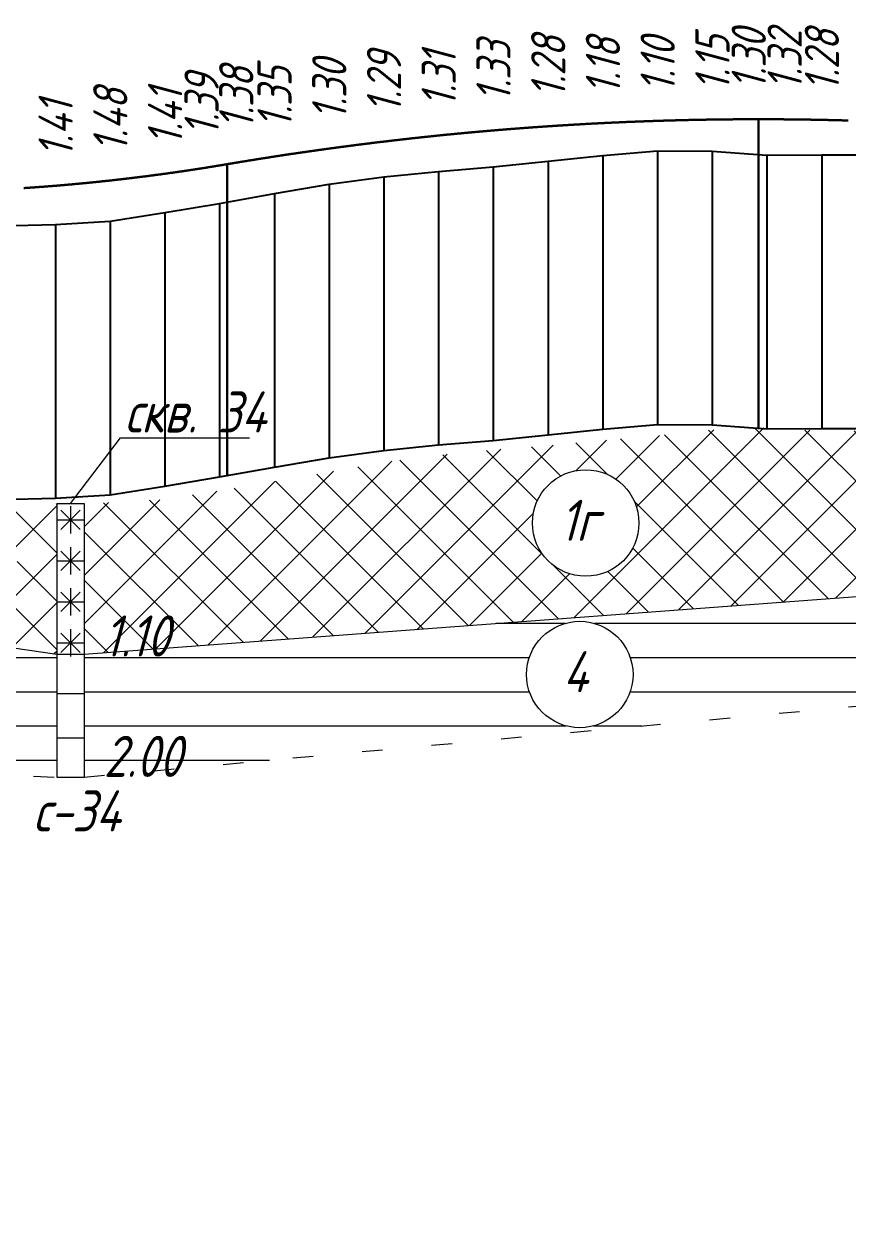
# Model space of a CAD drawing. Extents: x 2172 to 5772, y -842 to -248.
# Drawn here: x 4946.3 to 5006.5, y -465.8 to -377.3 of the extents above; entities that cross this region are included whole.
import ezdxf

# ---------------------------------------------------------------- set-up
doc = ezdxf.new("R2010")
doc.units = 0
doc.header["$MEASUREMENT"] = 0
doc.linetypes.add('CONTI', pattern=[0])
doc.linetypes.add('STROT', pattern=[1.7, 0.5, -1.2])
doc.layers.add('геология', color=7, linetype='CONTINUOUS', lineweight=20)
doc.layers.add('КРАСНЫЙ_ПРОФИЛЬ', color=1, linetype='CONTINUOUS', lineweight=30)
doc.layers.add('РАБОЧИЕ_ОТМЕТКИ', color=1, linetype='CONTINUOUS')
doc.layers.add('ЧЕРНЫЙ_ПРОФИЛЬ', color=7, linetype='CONTINUOUS')
doc.styles.add('ГОСТ', font='gost.TTF', dxfattribs={"oblique": 15, "height": 1})
pattern_1 = [(45, (2171.596, -898.5895), (-1.767767, 1.767767), []), (135, (2171.596, -898.5895), (-1.767767, -1.767767), [])]

msp = doc.modelspace()

# ---------------------------------------------------------------- hatches: boundary and pattern name
at = {"layer": 'геология', "linetype": 'Continuous'}
h = msp.add_hatch(dxfattribs=at)
h.set_pattern_fill('ANSI37', color=1, scale=20, style=0)
h.set_pattern_definition(pattern_1)
h.paths.add_polyline_path([(4745.311, -403.805), (4744.596, -403.59), (4740.596, -403.18), (4736.596, -402.82), (4736.596, -412.39), (4768.481, -409.911), (4768.481, -405.821), (4764.596, -405.55), (4760.596, -405.28), (4756.596, -404.98), (4752.596, -404.58), (4748.596, -404.1), (4745.311, -403.805, -0.377539), (4748.71, -407.664, -1), (4740.929, -407.664, -0.451864)])
h.paths.add_polyline_path([(4820.596, -407.35), (4816.596, -407.09), (4812.596, -406.88), (4808.596, -406.9), (4804.596, -406.77), (4800.596, -406.61), (4796.596, -406.51), (4792.596, -406.63), (4788.596, -406.69), (4784.596, -406.71), (4780.596, -406.47), (4776.596, -406.35), (4772.596, -406.2), (4770.481, -406.004), (4770.481, -409.911), (4792.986, -410.614), (4812.718, -410.53), (4828.991, -410.994), (4828.991, -407.976), (4828.596, -407.97), (4824.596, -407.61)])
h.paths.add_polyline_path([(4866.441, -410.927, -0.152576), (4867.133, -408.713), (4864.596, -408.58), (4860.596, -408.53), (4856.596, -408.61), (4852.596, -408.77), (4848.596, -408.9), (4844.596, -408.86), (4840.596, -408.51), (4836.596, -408.2), (4832.596, -408.04), (4830.991, -408.011), (4830.991, -410.994), (4846.625, -411.641), (4862.381, -412.494), (4867.001, -412.939, -0.136661)])
h.paths.add_polyline_path([(4888.944, -410.005), (4888.596, -409.99), (4884.596, -409.73), (4880.596, -409.45), (4876.596, -409.11), (4873.694, -408.972, -0.13245), (4874.222, -410.927, -0.185885), (4873.217, -413.537), (4887.299, -414.892), (4887.876, -414.892), (4887.876, -414.947), (4888.944, -415.05)])
h.paths.add_polyline_path([(4948.7, -412.357), (4948.596, -412.36), (4944.596, -412.38), (4940.596, -412.29), (4936.596, -412.26), (4932.596, -412.2), (4928.596, -412.07), (4924.596, -411.85), (4920.596, -411.63), (4916.596, -411.43), (4912.596, -411.31), (4908.596, -411.26), (4904.596, -411.21), (4900.596, -410.89), (4896.596, -410.5), (4892.596, -410.17), (4890.944, -410.095), (4890.944, -415.05), (4912.581, -418.243), (4948.7, -423.332)])
h.paths.add_polyline_path([(4945.838, -417.101, -1), (4938.057, -417.101, -1)], flags=16)
h.paths.add_polyline_path([(4939.306, -419.149), (4944.612, -419.149), (4944.612, -414.649), (4939.306, -414.649)], flags=8)
h.paths.add_polyline_path([(4891.62, -415.984), (4900.145, -415.984), (4900.145, -411.481), (4891.62, -411.481)], flags=25)
h = msp.add_hatch(dxfattribs=at)
h.set_pattern_fill('ANSI31', scale=20, angle=135, style=0)
h.set_pattern_definition([(180, (2171.596, -898.5895), (-4e-16, -2.5), [])])
h.paths.add_polyline_path([(5310.157, -452.781), (5290.186, -449.892), (5252.3, -443.943), (5252.3, -458.943), (5310.157, -465.783)])
h.paths.add_polyline_path([(5291.992, -455.936, -1), (5284.211, -455.936, -1)], flags=16)
h.paths.add_polyline_path([(5307.089, -461.92), (5309.089, -461.92), (5309.089, -463.92), (5307.089, -463.92)], flags=16)
h.paths.add_polyline_path([(5250.3, -443.943), (5191.091, -438.057), (5191.091, -448.057), (5250.3, -458.943)])
h.paths.add_polyline_path([(5224.996, -448.182, -1), (5232.777, -448.182, -1)], flags=16)
h.paths.add_polyline_path([(5189.091, -438.057), (5161.951, -432.05, -0.35106), (5164.991, -435.846, -1), (5157.21, -435.846, -0.404383), (5160.969, -431.958), (5160.974, -431.76), (5153.37, -430.057), (5130.303, -423.758), (5130.303, -431.758), (5189.091, -448.057)])
h.paths.add_polyline_path([(5182.283, -440.103, -1), (5174.502, -440.103, -1)], flags=16)
h.paths.add_polyline_path([(5128.303, -423.758), (5070.178, -412.366), (5070.178, -424.366), (5128.303, -431.758)])
h.paths.add_polyline_path([(5116.905, -425.321, -1), (5109.124, -425.321, -1)], flags=16)
h.paths.add_polyline_path([(5068.178, -412.366), (5065.245, -412.633, -0.837484), (5057.617, -413.327), (5034.426, -415.436), (5010.635, -419.009), (5010.635, -427.009), (5068.178, -424.366)])
h.paths.add_polyline_path([(5057.479, -420.301, -1), (5065.259, -420.301, -1)], flags=16)
h.paths.add_polyline_path([(5008.635, -419.009), (4950.7, -423.332), (4950.7, -432.332), (5008.635, -427.009)])
h.paths.add_polyline_path([(4983.026, -424.831, -1), (4990.807, -424.831, -1)], flags=16)
h.paths.add_polyline_path([(4948.7, -423.332), (4945.982, -422.949), (4890.944, -421.05), (4890.944, -430.05), (4948.7, -432.332)])
h.paths.add_polyline_path([(4945.865, -427.518, -1), (4938.084, -427.518, -1)], flags=16)
h.paths.add_polyline_path([(4858.676, -420.391, -0.414214), (4862.567, -416.5), (4862.653, -415.972), (4838.485, -411.304), (4830.991, -410.994), (4830.991, -427.994), (4881.27, -429.778, -0.349911), (4878.245, -425.985, -1), (4886.026, -425.985, -0.369942), (4882.73, -429.83), (4888.944, -430.05), (4888.944, -421.05), (4862.653, -415.972), (4862.567, -416.5, -0.414214), (4866.457, -420.391, -1)])
h.paths.add_polyline_path([(4828.991, -410.994), (4812.718, -410.53), (4792.986, -410.614), (4770.481, -409.911), (4770.481, -425.911), (4828.991, -427.994)])
h.paths.add_polyline_path([(4768.481, -409.911), (4736.596, -412.39), (4736.596, -422.515), (4768.481, -425.911)])
h.paths.add_polyline_path([(4748.756, -417.417, -1), (4740.975, -417.417, -1)], flags=16)
h.paths.add_polyline_path([(5297.795, -464.426), (5307.608, -464.426), (5307.608, -459.92), (5297.795, -459.92)], flags=25)
h.paths.add_polyline_path([(5286.115, -457.985), (5290.351, -457.985), (5290.351, -453.482), (5286.115, -453.482)], flags=8)
h.paths.add_polyline_path([(5252.976, -446.173), (5261.501, -446.173), (5261.501, -441.67), (5252.976, -441.67)], flags=9)
h.paths.add_polyline_path([(5252.976, -459.677), (5261.716, -459.677), (5261.716, -455.17), (5252.976, -455.17)], flags=25)
h.paths.add_polyline_path([(5226.901, -450.231), (5231.136, -450.231), (5231.136, -445.728), (5226.901, -445.728)], flags=8)
h.paths.add_polyline_path([(5191.766, -448.79), (5200.506, -448.79), (5200.506, -444.284), (5191.766, -444.284)], flags=25)
h.paths.add_polyline_path([(5176.407, -442.152), (5180.642, -442.152), (5180.642, -437.649), (5176.407, -437.649)], flags=8)
h.paths.add_polyline_path([(5130.979, -432.492), (5139.719, -432.492), (5139.719, -427.985), (5130.979, -427.985)], flags=24)
h.paths.add_polyline_path([(5125.827, -436.478), (5135.209, -436.478), (5135.209, -431.975), (5125.827, -431.975)], flags=9)
h.paths.add_polyline_path([(5111.029, -427.37), (5115.264, -427.37), (5115.264, -422.867), (5111.029, -422.867)], flags=8)
h.paths.add_polyline_path([(5070.854, -414.137), (5079.592, -414.137), (5079.592, -409.634), (5070.854, -409.634)], flags=9)
h.paths.add_polyline_path([(5070.853, -425.1), (5079.593, -425.1), (5079.593, -420.593), (5070.853, -420.593)], flags=25)
h.paths.add_polyline_path([(5059.383, -422.35), (5063.619, -422.35), (5063.619, -417.847), (5059.383, -417.847)], flags=8)
h.paths.add_polyline_path([(5011.311, -427.743), (5020.051, -427.743), (5020.051, -423.236), (5011.311, -423.236)], flags=9)
h.paths.add_polyline_path([(5011.311, -419.704), (5019.408, -419.704), (5019.408, -415.198), (5011.311, -415.198)], flags=24)
h.paths.add_polyline_path([(4984.931, -426.88), (4989.166, -426.88), (4989.166, -422.377), (4984.931, -422.377)], flags=8)
h.paths.add_polyline_path([(4951.375, -433.065), (4960.116, -433.065), (4960.116, -428.559), (4951.375, -428.559)], flags=9)
h.paths.add_polyline_path([(4951.376, -424.263), (4958.828, -424.263), (4958.828, -419.76), (4951.376, -419.76)], flags=24)
h.paths.add_polyline_path([(4939.988, -429.567), (4944.224, -429.567), (4944.224, -425.063), (4939.988, -425.063)], flags=8)
h.paths.add_polyline_path([(4891.62, -430.784), (4900.36, -430.784), (4900.36, -426.277), (4891.62, -426.277)], flags=25)
h.paths.add_polyline_path([(4831.666, -428.727), (4840.407, -428.727), (4840.407, -424.221), (4831.666, -424.221)], flags=25)
h.paths.add_polyline_path([(4771.157, -410.825), (4779.895, -410.825), (4779.895, -406.322), (4771.157, -406.322)], flags=9)
h.paths.add_polyline_path([(4771.156, -426.645), (4779.896, -426.645), (4779.896, -422.138), (4771.156, -422.138)], flags=25)
h.paths.add_polyline_path([(4742.88, -419.466), (4747.116, -419.466), (4747.116, -414.963), (4742.88, -414.963)], flags=8)
h = msp.add_hatch(dxfattribs=at)
h.set_pattern_fill('ANSI37', color=1, scale=20, style=0)
h.set_pattern_definition(pattern_1)
h.paths.add_polyline_path([(5008.635, -407.019), (5004.596, -407.03), (5000.596, -406.8), (4996.596, -406.94), (4992.596, -407.37), (4988.596, -407.73), (4984.596, -408.09), (4980.596, -408.4), (4976.596, -408.8), (4972.596, -409.32), (4968.596, -410.02), (4964.596, -410.72), (4960.596, -411.39), (4956.596, -412.03), (4952.596, -412.26), (4950.7, -412.307), (4950.7, -423.332), (5008.635, -419.009)])
h.paths.add_polyline_path([(4983.46, -413.759, -1), (4991.241, -413.759, -1)], flags=16)
h.paths.add_polyline_path([(4984.709, -415.808), (4990.015, -415.808), (4990.015, -411.308), (4984.709, -411.308)], flags=8)
h.paths.add_polyline_path([(4951.376, -424.263), (4958.828, -424.263), (4958.828, -419.76), (4951.376, -419.76)], flags=9)
h = msp.add_hatch(dxfattribs=at)
h.set_pattern_fill('ANSI31', scale=20, style=0)
h.set_pattern_definition([(45, (2171.596, -898.5895), (-1.767767, 1.767767), [])])
h.paths.add_polyline_path([(4867.001, -412.939), (4862.381, -412.494), (4846.625, -411.641), (4838.485, -411.304), (4888.944, -421.05), (4888.944, -415.05), (4887.876, -414.947), (4887.876, -416.892), (4885.876, -416.892), (4885.876, -414.892), (4887.299, -414.892), (4873.217, -413.537, -0.502683)])
h.paths.add_polyline_path([(4912.581, -418.243), (4890.944, -415.05), (4890.944, -421.05), (4945.982, -422.949)])
h.paths.add_polyline_path([(5057.479, -412.3, -0.021146), (5057.492, -411.971), (5034.426, -415.436), (5057.617, -413.327, -0.066881)])
h.paths.add_polyline_path([(5068.178, -410.366), (5064.978, -410.847, -0.09598), (5065.259, -412.3, -0.021437), (5065.245, -412.633), (5068.178, -412.366)])
h.paths.add_polyline_path([(5113.36, -412.606), (5103.262, -411.147), (5100.307, -410.97, -0.23578), (5096.838, -410.763), (5084.647, -410.034), (5070.178, -410.366), (5070.178, -412.366), (5128.303, -423.758), (5128.303, -414.758), (5113.36, -412.606, -0.372857), (5116.695, -416.457, -1), (5108.914, -416.457, -0.456816)])
h.paths.add_polyline_path([(5125.235, -416.6), (5127.235, -416.6), (5127.235, -418.6), (5125.235, -418.6)], flags=16)
h.paths.add_polyline_path([(5189.091, -430.057), (5161.08, -426.971), (5160.974, -431.76), (5189.091, -438.057)])
h.paths.add_polyline_path([(5186.022, -432.899), (5188.022, -432.899), (5188.022, -434.899), (5186.022, -434.899)], flags=16)
h.paths.add_polyline_path([(5155.472, -426.353), (5130.303, -414.758), (5130.303, -423.758), (5153.37, -430.057), (5160.974, -431.76), (5161.08, -426.971)])
h.paths.add_polyline_path([(5216.701, -436.875), (5191.091, -430.057), (5191.091, -438.057), (5250.3, -443.943), (5250.3, -441.943)])
h.paths.add_polyline_path([(5276.572, -445.311), (5266.285, -443.519), (5252.3, -441.943), (5252.3, -443.943), (5290.186, -449.892)])
h.paths.add_polyline_path([(5176.729, -435.405), (5185.682, -435.405), (5185.682, -430.901), (5176.729, -430.901)], flags=25)
h.paths.add_polyline_path([(5130.979, -424.598), (5139.076, -424.598), (5139.076, -420.091), (5130.979, -420.091)], flags=25)
h.paths.add_polyline_path([(5191.766, -438.814), (5199.863, -438.814), (5199.863, -434.308), (5191.766, -434.308)], flags=25)
h.paths.add_polyline_path([(5252.976, -446.173), (5261.501, -446.173), (5261.501, -441.67), (5252.976, -441.67)], flags=9)
h = msp.add_hatch(dxfattribs=at)
h.set_pattern_fill('ANSI31', scale=26, angle=135, style=0)
h.set_pattern_definition([(180, (6393.0406, -2876.72), (-7e-16, -3.25), [])])
h.paths.add_polyline_path([(4950.7, -423.332), (4948.7, -423.332), (4948.7, -432.332), (4950.7, -432.332)])

# ---------------------------------------------------------------- linework, layer by layer
at = {"layer": 'геология', "color": 7, "linetype": 'Continuous'}
for p, q in [((4949.7, -412.332), (4953.346, -407.531)), ((4953.346, -407.531), (4962.79, -407.531)), ((4948.7, -412.332), (4950.7, -412.332)), ((4912.581, -418.243), (4948.7, -423.332)), ((4950.7, -423.332), (5008.635, -419.009)), ((4948.7, -423.332), (4950.7, -423.332)), ((4948.7, -423.332), (4950.7, -423.332)), ((4948.7, -432.332), (4950.7, -432.332)), ((4948.7, -432.332), (4950.7, -432.332)), ((4948.7, -432.332), (4950.7, -432.332))]:
    msp.add_line(p, q, dxfattribs=at)
at = {"layer": 'геология', "color": 7, "linetype": 'Continuous', "ltscale": 5}
for p, q in [((4948.7, -412.332), (4948.7, -432.332)), ((4950.7, -412.332), (4950.7, -432.332))]:
    msp.add_line(p, q, dxfattribs=at)
at = {"layer": 'геология', "color": 1, "linetype": 'Continuous'}
for p, q in [((4948.995, -414.222), (4950.409, -412.808)), ((4950.409, -414.222), (4948.995, -412.808)), ((4949.702, -412.515), (4949.702, -414.515)), ((4948.702, -413.515), (4950.702, -413.515)), ((4948.995, -417.222), (4950.409, -415.808)), ((4950.409, -417.222), (4948.995, -415.808)), ((4949.702, -415.515), (4949.702, -417.515)), ((4948.702, -416.515), (4950.702, -416.515)), ((4949.702, -418.515), (4949.702, -420.515)), ((4948.995, -420.222), (4950.409, -418.808)), ((4950.409, -420.222), (4948.995, -418.808)), ((4948.702, -419.515), (4950.702, -419.515)), ((4948.995, -423.222), (4950.409, -421.808)), ((4950.409, -423.222), (4948.995, -421.808)), ((4949.702, -421.515), (4949.702, -423.515)), ((4948.702, -422.515), (4950.702, -422.515))]:
    msp.add_line(p, q, dxfattribs=at)
at = {"layer": 'геология', "color": 7, "linetype": 'STROT', "ltscale": 3}
for p, q in [((4950.7, -432.332), (5008.635, -427.009)), ((4890.944, -430.05), (4948.7, -432.332))]:
    msp.add_line(p, q, dxfattribs=at)
at = {"layer": 'геология', "color": 7, "linetype": 'Continuous'}
for centre in [(4987.35, -413.759), (4986.917, -424.831)]:
    msp.add_circle(centre, 3.89, dxfattribs=at)
at = {"layer": 'КРАСНЫЙ_ПРОФИЛЬ'}
for p, q in [((4999.982, -384.244), (4999.982, -406.835)), ((4961.151, -387.529), (4961.151, -410.295))]:
    msp.add_line(p, q, dxfattribs=at)
for points in [[(4961.151, -387.529), (4961.191, -387.523), (4961.231, -387.516), (4961.271, -387.509), (4961.311, -387.502), (4961.351, -387.496), (4961.391, -387.489), (4961.431, -387.482), (4961.471, -387.475), (4961.511, -387.469), (4961.551, -387.462), (4961.591, -387.455), (4961.631, -387.449), (4961.671, -387.442), (4961.711, -387.435), (4961.751, -387.429), (4961.791, -387.422), (4961.831, -387.415), (4961.871, -387.409), (4961.911, -387.402), (4961.951, -387.395), (4961.991, -387.389), (4962.031, -387.382), (4962.071, -387.376), (4962.111, -387.369), (4962.151, -387.362), (4962.191, -387.356), (4962.231, -387.349), (4962.271, -387.343), (4962.311, -387.336), (4962.351, -387.33), (4962.391, -387.323), (4962.431, -387.316), (4962.471, -387.31), (4962.511, -387.303), (4962.551, -387.297), (4962.591, -387.29), (4962.63, -387.284), (4962.67, -387.277), (4962.71, -387.271), (4962.75, -387.264), (4962.79, -387.258), (4962.83, -387.251), (4962.87, -387.245), (4962.91, -387.238), (4962.95, -387.232), (4962.99, -387.225), (4963.03, -387.219), (4963.07, -387.213), (4963.11, -387.206), (4963.15, -387.2), (4963.19, -387.193), (4963.23, -387.187), (4963.27, -387.181), (4963.31, -387.174), (4963.35, -387.168), (4963.39, -387.161), (4963.43, -387.155), (4963.47, -387.149), (4963.51, -387.142), (4963.55, -387.136), (4963.59, -387.13), (4963.63, -387.123), (4963.67, -387.117), (4963.71, -387.111), (4963.75, -387.104), (4963.79, -387.098), (4963.83, -387.092), (4963.87, -387.085), (4963.91, -387.079), (4963.95, -387.073), (4963.99, -387.067), (4964.03, -387.06), (4964.07, -387.054), (4964.11, -387.048), (4964.15, -387.041), (4964.19, -387.035), (4964.23, -387.029), (4964.27, -387.023), (4964.31, -387.017), (4964.35, -387.01), (4964.39, -387.004), (4964.43, -386.998), (4964.47, -386.992), (4964.51, -386.986), (4964.55, -386.979), (4964.59, -386.973), (4964.596, -386.972), (4964.63, -386.967), (4964.67, -386.961), (4964.71, -386.955), (4964.75, -386.949), (4964.79, -386.942), (4964.83, -386.936), (4964.87, -386.93), (4964.91, -386.924), (4964.95, -386.918), (4964.99, -386.912), (4965.03, -386.906), (4965.07, -386.9), (4965.11, -386.894), (4965.149, -386.888), (4965.189, -386.882), (4965.229, -386.875), (4965.269, -386.869), (4965.309, -386.863), (4965.349, -386.857), (4965.389, -386.851), (4965.429, -386.845), (4965.469, -386.839), (4965.509, -386.833), (4965.549, -386.827), (4965.589, -386.821), (4965.629, -386.815), (4965.669, -386.809), (4965.709, -386.803), (4965.749, -386.797), (4965.789, -386.791), (4965.829, -386.785), (4965.869, -386.779), (4965.909, -386.774), (4965.949, -386.768), (4965.989, -386.762), (4966.029, -386.756), (4966.069, -386.75), (4966.109, -386.744), (4966.149, -386.738), (4966.189, -386.732), (4966.229, -386.726), (4966.269, -386.72), (4966.309, -386.714), (4966.349, -386.709), (4966.389, -386.703), (4966.429, -386.697), (4966.469, -386.691), (4966.509, -386.685), (4966.549, -386.679), (4966.589, -386.674), (4966.629, -386.668), (4966.669, -386.662), (4966.709, -386.656), (4966.749, -386.65), (4966.789, -386.645), (4966.829, -386.639), (4966.869, -386.633), (4966.909, -386.627), (4966.949, -386.622), (4966.989, -386.616), (4967.029, -386.61), (4967.069, -386.604), (4967.109, -386.599), (4967.149, -386.593), (4967.189, -386.587), (4967.229, -386.581), (4967.269, -386.576), (4967.309, -386.57), (4967.349, -386.564), (4967.389, -386.559), (4967.429, -386.553), (4967.469, -386.547), (4967.509, -386.542), (4967.549, -386.536), (4967.589, -386.53), (4967.629, -386.525), (4967.668, -386.519), (4967.708, -386.513), (4967.748, -386.508), (4967.788, -386.502), (4967.828, -386.497), (4967.868, -386.491), (4967.908, -386.485), (4967.948, -386.48), (4967.988, -386.474), (4968.028, -386.469), (4968.068, -386.463), (4968.108, -386.458), (4968.148, -386.452), (4968.188, -386.446), (4968.228, -386.441), (4968.268, -386.435), (4968.308, -386.43), (4968.348, -386.424), (4968.388, -386.419), (4968.428, -386.413), (4968.468, -386.408), (4968.508, -386.402), (4968.548, -386.397), (4968.588, -386.391), (4968.596, -386.39), (4968.628, -386.386), (4968.668, -386.38), (4968.708, -386.375), (4968.748, -386.37), (4968.788, -386.364), (4968.828, -386.359), (4968.868, -386.353), (4968.908, -386.348), (4968.948, -386.342), (4968.988, -386.337), (4969.028, -386.332), (4969.068, -386.326), (4969.108, -386.321), (4969.148, -386.315), (4969.188, -386.31), (4969.228, -386.305), (4969.268, -386.299), (4969.308, -386.294), (4969.348, -386.289), (4969.388, -386.283), (4969.428, -386.278), (4969.468, -386.273), (4969.508, -386.267), (4969.548, -386.262), (4969.588, -386.257), (4969.628, -386.251), (4969.668, -386.246), (4969.708, -386.241), (4969.748, -386.236), (4969.788, -386.23), (4969.828, -386.225), (4969.868, -386.22), (4969.908, -386.215), (4969.948, -386.209), (4969.988, -386.204), (4970.028, -386.199), (4970.068, -386.194), (4970.108, -386.189), (4970.148, -386.183), (4970.187, -386.178), (4970.227, -386.173), (4970.267, -386.168), (4970.307, -386.163), (4970.347, -386.157), (4970.387, -386.152), (4970.427, -386.147), (4970.467, -386.142), (4970.507, -386.137), (4970.547, -386.132), (4970.587, -386.127), (4970.627, -386.121), (4970.667, -386.116), (4970.707, -386.111), (4970.747, -386.106), (4970.787, -386.101), (4970.827, -386.096), (4970.867, -386.091), (4970.907, -386.086), (4970.947, -386.081), (4970.987, -386.076), (4971.027, -386.071), (4971.067, -386.066), (4971.107, -386.061), (4971.147, -386.056), (4971.187, -386.051), (4971.227, -386.045), (4971.267, -386.04), (4971.307, -386.035), (4971.347, -386.03), (4971.387, -386.026), (4971.427, -386.021), (4971.467, -386.016), (4971.507, -386.011), (4971.547, -386.006), (4971.587, -386.001), (4971.627, -385.996), (4971.667, -385.991), (4971.707, -385.986), (4971.747, -385.981), (4971.787, -385.976), (4971.827, -385.971), (4971.867, -385.966), (4971.907, -385.961), (4971.947, -385.956), (4971.987, -385.952), (4972.027, -385.947), (4972.067, -385.942), (4972.107, -385.937), (4972.147, -385.932), (4972.187, -385.927), (4972.227, -385.922), (4972.267, -385.918), (4972.307, -385.913), (4972.347, -385.908), (4972.387, -385.903), (4972.427, -385.898), (4972.467, -385.894), (4972.507, -385.889), (4972.547, -385.884), (4972.587, -385.879), (4972.596, -385.878), (4972.627, -385.874), (4972.667, -385.87), (4972.706, -385.865), (4972.746, -385.86), (4972.786, -385.855), (4972.826, -385.851), (4972.866, -385.846), (4972.906, -385.841), (4972.946, -385.836), (4972.986, -385.832), (4973.026, -385.827), (4973.066, -385.822), (4973.106, -385.818), (4973.146, -385.813), (4973.186, -385.808), (4973.226, -385.804), (4973.266, -385.799), (4973.306, -385.794), (4973.346, -385.79), (4973.386, -385.785), (4973.426, -385.78), (4973.466, -385.776), (4973.506, -385.771), (4973.546, -385.767), (4973.586, -385.762), (4973.626, -385.757), (4973.666, -385.753), (4973.706, -385.748), (4973.746, -385.744), (4973.786, -385.739), (4973.826, -385.735), (4973.866, -385.73), (4973.906, -385.725), (4973.946, -385.721), (4973.986, -385.716), (4974.026, -385.712), (4974.066, -385.707), (4974.106, -385.703), (4974.146, -385.698), (4974.186, -385.694), (4974.226, -385.689), (4974.266, -385.685), (4974.306, -385.68), (4974.346, -385.676), (4974.386, -385.671), (4974.426, -385.667), (4974.466, -385.663), (4974.506, -385.658), (4974.546, -385.654), (4974.586, -385.649), (4974.626, -385.645), (4974.666, -385.64), (4974.706, -385.636), (4974.746, -385.632), (4974.786, -385.627), (4974.826, -385.623), (4974.866, -385.618), (4974.906, -385.614), (4974.946, -385.61), (4974.986, -385.605), (4975.026, -385.601), (4975.066, -385.597), (4975.106, -385.592), (4975.146, -385.588), (4975.186, -385.584), (4975.225, -385.579), (4975.265, -385.575), (4975.305, -385.571), (4975.345, -385.566), (4975.385, -385.562), (4975.425, -385.558), (4975.465, -385.554), (4975.505, -385.549), (4975.545, -385.545), (4975.585, -385.541), (4975.625, -385.536), (4975.665, -385.532), (4975.705, -385.528), (4975.745, -385.524), (4975.785, -385.52), (4975.825, -385.515), (4975.865, -385.511), (4975.905, -385.507), (4975.945, -385.503), (4975.985, -385.499), (4976.025, -385.494), (4976.065, -385.49), (4976.105, -385.486), (4976.145, -385.482), (4976.185, -385.478), (4976.225, -385.474), (4976.265, -385.469), (4976.305, -385.465), (4976.345, -385.461), (4976.385, -385.457), (4976.425, -385.453), (4976.465, -385.449), (4976.505, -385.445), (4976.545, -385.441), (4976.585, -385.437), (4976.596, -385.436), (4976.625, -385.433), (4976.665, -385.429), (4976.705, -385.424), (4976.745, -385.42), (4976.785, -385.416), (4976.825, -385.412), (4976.865, -385.408), (4976.905, -385.404), (4976.945, -385.4), (4976.985, -385.396), (4977.025, -385.392), (4977.065, -385.388), (4977.105, -385.384), (4977.145, -385.38), (4977.185, -385.376), (4977.225, -385.372), (4977.265, -385.368), (4977.305, -385.364), (4977.345, -385.36), (4977.385, -385.357), (4977.425, -385.353), (4977.465, -385.349), (4977.505, -385.345), (4977.545, -385.341), (4977.585, -385.337), (4977.625, -385.333), (4977.665, -385.329), (4977.705, -385.325), (4977.744, -385.321), (4977.784, -385.317), (4977.824, -385.314), (4977.864, -385.31), (4977.904, -385.306), (4977.944, -385.302), (4977.984, -385.298), (4978.024, -385.294), (4978.064, -385.291), (4978.104, -385.287), (4978.144, -385.283), (4978.184, -385.279), (4978.224, -385.275), (4978.264, -385.272), (4978.304, -385.268), (4978.344, -385.264), (4978.384, -385.26), (4978.424, -385.256), (4978.464, -385.253), (4978.504, -385.249), (4978.544, -385.245), (4978.584, -385.242), (4978.624, -385.238), (4978.664, -385.234), (4978.704, -385.23), (4978.744, -385.227), (4978.784, -385.223), (4978.824, -385.219), (4978.864, -385.216), (4978.904, -385.212), (4978.944, -385.208), (4978.984, -385.205), (4979.024, -385.201), (4979.064, -385.197), (4979.104, -385.194), (4979.144, -385.19), (4979.184, -385.186), (4979.224, -385.183), (4979.264, -385.179), (4979.304, -385.176), (4979.344, -385.172), (4979.384, -385.168), (4979.424, -385.165), (4979.464, -385.161), (4979.504, -385.158), (4979.544, -385.154), (4979.584, -385.15), (4979.624, -385.147), (4979.664, -385.143), (4979.704, -385.14), (4979.744, -385.136), (4979.784, -385.133), (4979.824, -385.129), (4979.864, -385.126), (4979.904, -385.122), (4979.944, -385.119), (4979.984, -385.115), (4980.024, -385.112), (4980.064, -385.108), (4980.104, -385.105), (4980.144, -385.101), (4980.184, -385.098), (4980.224, -385.094), (4980.263, -385.091), (4980.303, -385.088), (4980.343, -385.084), (4980.383, -385.081), (4980.423, -385.077), (4980.463, -385.074), (4980.503, -385.071), (4980.543, -385.067), (4980.583, -385.064), (4980.596, -385.063), (4980.623, -385.06), (4980.663, -385.057), (4980.703, -385.054), (4980.743, -385.05), (4980.783, -385.047), (4980.823, -385.044), (4980.863, -385.04), (4980.903, -385.037), (4980.943, -385.034), (4980.983, -385.03), (4981.023, -385.027), (4981.063, -385.024), (4981.103, -385.02), (4981.143, -385.017), (4981.183, -385.014), (4981.223, -385.011), (4981.263, -385.007), (4981.303, -385.004), (4981.343, -385.001), (4981.383, -384.998), (4981.423, -384.994), (4981.463, -384.991), (4981.503, -384.988), (4981.543, -384.985), (4981.583, -384.981), (4981.623, -384.978), (4981.663, -384.975), (4981.703, -384.972), (4981.743, -384.969), (4981.783, -384.966), (4981.823, -384.962), (4981.863, -384.959), (4981.903, -384.956), (4981.943, -384.953), (4981.983, -384.95), (4982.023, -384.947), (4982.063, -384.943), (4982.103, -384.94), (4982.143, -384.937), (4982.183, -384.934), (4982.223, -384.931), (4982.263, -384.928), (4982.303, -384.925), (4982.343, -384.922), (4982.383, -384.919), (4982.423, -384.916), (4982.463, -384.913), (4982.503, -384.91), (4982.543, -384.907), (4982.583, -384.903), (4982.623, -384.9), (4982.663, -384.897), (4982.703, -384.894), (4982.743, -384.891), (4982.782, -384.888), (4982.822, -384.885), (4982.862, -384.882), (4982.902, -384.879), (4982.942, -384.876), (4982.982, -384.874), (4983.022, -384.871), (4983.062, -384.868), (4983.102, -384.865), (4983.142, -384.862), (4983.182, -384.859), (4983.222, -384.856), (4983.262, -384.853), (4983.302, -384.85), (4983.342, -384.847), (4983.382, -384.844), (4983.422, -384.841), (4983.462, -384.838), (4983.502, -384.836), (4983.542, -384.833), (4983.582, -384.83), (4983.622, -384.827), (4983.662, -384.824), (4983.702, -384.821), (4983.742, -384.819), (4983.782, -384.816), (4983.822, -384.813), (4983.862, -384.81), (4983.902, -384.807), (4983.942, -384.804), (4983.982, -384.802), (4984.022, -384.799), (4984.062, -384.796), (4984.102, -384.793), (4984.142, -384.791), (4984.182, -384.788), (4984.222, -384.785), (4984.262, -384.782), (4984.302, -384.78), (4984.342, -384.777), (4984.382, -384.774), (4984.422, -384.771), (4984.462, -384.769), (4984.502, -384.766), (4984.542, -384.763), (4984.582, -384.761), (4984.596, -384.76), (4984.622, -384.758), (4984.662, -384.755), (4984.702, -384.753), (4984.742, -384.75), (4984.782, -384.747), (4984.822, -384.745), (4984.862, -384.742), (4984.902, -384.739), (4984.942, -384.737), (4984.982, -384.734), (4985.022, -384.732), (4985.062, -384.729), (4985.102, -384.726), (4985.142, -384.724), (4985.182, -384.721), (4985.222, -384.719), (4985.262, -384.716), (4985.301, -384.713), (4985.341, -384.711), (4985.381, -384.708), (4985.421, -384.706), (4985.461, -384.703), (4985.501, -384.701), (4985.541, -384.698), (4985.581, -384.696), (4985.621, -384.693), (4985.661, -384.691), (4985.701, -384.688), (4985.741, -384.686), (4985.781, -384.683), (4985.821, -384.681), (4985.861, -384.678), (4985.901, -384.676), (4985.941, -384.673), (4985.981, -384.671), (4986.021, -384.669), (4986.061, -384.666), (4986.101, -384.664), (4986.141, -384.661), (4986.181, -384.659), (4986.221, -384.656), (4986.261, -384.654), (4986.301, -384.652), (4986.341, -384.649), (4986.381, -384.647), (4986.421, -384.645), (4986.461, -384.642), (4986.501, -384.64), (4986.541, -384.637), (4986.581, -384.635), (4986.621, -384.633), (4986.661, -384.63), (4986.701, -384.628), (4986.741, -384.626), (4986.781, -384.624), (4986.821, -384.621), (4986.861, -384.619), (4986.901, -384.617), (4986.941, -384.614), (4986.981, -384.612), (4987.021, -384.61), (4987.061, -384.608), (4987.101, -384.605), (4987.141, -384.603), (4987.181, -384.601), (4987.221, -384.599), (4987.261, -384.596), (4987.301, -384.594), (4987.341, -384.592), (4987.381, -384.59), (4987.421, -384.588), (4987.461, -384.585), (4987.501, -384.583), (4987.541, -384.581), (4987.581, -384.579), (4987.621, -384.577), (4987.661, -384.575), (4987.701, -384.573), (4987.741, -384.57), (4987.781, -384.568), (4987.82, -384.566), (4987.86, -384.564), (4987.9, -384.562), (4987.94, -384.56), (4987.98, -384.558), (4988.02, -384.556), (4988.06, -384.554), (4988.1, -384.551), (4988.14, -384.549), (4988.18, -384.547), (4988.22, -384.545), (4988.26, -384.543), (4988.3, -384.541), (4988.34, -384.539), (4988.38, -384.537), (4988.42, -384.535), (4988.46, -384.533), (4988.5, -384.531), (4988.54, -384.529), (4988.58, -384.527), (4988.596, -384.526), (4988.62, -384.525), (4988.66, -384.523), (4988.7, -384.521), (4988.74, -384.519), (4988.78, -384.517), (4988.82, -384.515), (4988.86, -384.513), (4988.9, -384.511), (4988.94, -384.51), (4988.98, -384.508), (4989.02, -384.506), (4989.06, -384.504), (4989.1, -384.502), (4989.14, -384.5), (4989.18, -384.498), (4989.22, -384.496), (4989.26, -384.494), (4989.3, -384.492), (4989.34, -384.491), (4989.38, -384.489), (4989.42, -384.487), (4989.46, -384.485), (4989.5, -384.483), (4989.54, -384.481), (4989.58, -384.48), (4989.62, -384.478), (4989.66, -384.476), (4989.7, -384.474), (4989.74, -384.472), (4989.78, -384.471), (4989.82, -384.469), (4989.86, -384.467), (4989.9, -384.465), (4989.94, -384.464), (4989.98, -384.462), (4990.02, -384.46), (4990.06, -384.458), (4990.1, -384.457), (4990.14, -384.455), (4990.18, -384.453), (4990.22, -384.452), (4990.26, -384.45), (4990.3, -384.448), (4990.339, -384.446), (4990.379, -384.445), (4990.419, -384.443), (4990.459, -384.441), (4990.499, -384.44), (4990.539, -384.438), (4990.579, -384.436), (4990.619, -384.435), (4990.659, -384.433), (4990.699, -384.432), (4990.739, -384.43), (4990.779, -384.428), (4990.819, -384.427), (4990.859, -384.425), (4990.899, -384.424), (4990.939, -384.422), (4990.979, -384.42), (4991.019, -384.419), (4991.059, -384.417), (4991.099, -384.416), (4991.139, -384.414), (4991.179, -384.413), (4991.219, -384.411), (4991.259, -384.41), (4991.299, -384.408), (4991.339, -384.407), (4991.379, -384.405), (4991.419, -384.404), (4991.459, -384.402), (4991.499, -384.401), (4991.539, -384.399), (4991.579, -384.398), (4991.619, -384.396), (4991.659, -384.395), (4991.699, -384.393), (4991.739, -384.392), (4991.779, -384.39), (4991.819, -384.389), (4991.859, -384.388), (4991.899, -384.386), (4991.939, -384.385), (4991.979, -384.383), (4992.019, -384.382), (4992.059, -384.381), (4992.099, -384.379), (4992.139, -384.378), (4992.179, -384.377), (4992.219, -384.375), (4992.259, -384.374), (4992.299, -384.372), (4992.339, -384.371), (4992.379, -384.37), (4992.419, -384.368), (4992.459, -384.367), (4992.499, -384.366), (4992.539, -384.365), (4992.579, -384.363), (4992.596, -384.363), (4992.619, -384.362), (4992.659, -384.361), (4992.699, -384.359), (4992.739, -384.358), (4992.779, -384.357), (4992.819, -384.356), (4992.858, -384.354), (4992.898, -384.353), (4992.938, -384.352), (4992.978, -384.351), (4993.018, -384.35), (4993.058, -384.348), (4993.098, -384.347), (4993.138, -384.346), (4993.178, -384.345), (4993.218, -384.344), (4993.258, -384.342), (4993.298, -384.341), (4993.338, -384.34), (4993.378, -384.339), (4993.418, -384.338), (4993.458, -384.337), (4993.498, -384.335), (4993.538, -384.334), (4993.578, -384.333), (4993.618, -384.332), (4993.658, -384.331), (4993.698, -384.33), (4993.738, -384.329), (4993.778, -384.328), (4993.818, -384.327), (4993.858, -384.326), (4993.898, -384.325), (4993.938, -384.323), (4993.978, -384.322), (4994.018, -384.321), (4994.058, -384.32), (4994.098, -384.319), (4994.138, -384.318), (4994.178, -384.317), (4994.218, -384.316), (4994.258, -384.315), (4994.298, -384.314), (4994.338, -384.313), (4994.378, -384.312), (4994.418, -384.311), (4994.458, -384.31), (4994.498, -384.309), (4994.538, -384.308), (4994.578, -384.307), (4994.618, -384.307), (4994.658, -384.306), (4994.698, -384.305), (4994.738, -384.304), (4994.778, -384.303), (4994.818, -384.302), (4994.858, -384.301), (4994.898, -384.3), (4994.938, -384.299), (4994.978, -384.298), (4995.018, -384.298), (4995.058, -384.297), (4995.098, -384.296), (4995.138, -384.295), (4995.178, -384.294), (4995.218, -384.293), (4995.258, -384.292), (4995.298, -384.292), (4995.338, -384.291), (4995.377, -384.29), (4995.417, -384.289), (4995.457, -384.288), (4995.497, -384.288), (4995.537, -384.287), (4995.577, -384.286), (4995.617, -384.285), (4995.657, -384.285), (4995.697, -384.284), (4995.737, -384.283), (4995.777, -384.282), (4995.817, -384.282), (4995.857, -384.281), (4995.897, -384.28), (4995.937, -384.279), (4995.977, -384.279), (4996.017, -384.278), (4996.057, -384.277), (4996.097, -384.277), (4996.137, -384.276), (4996.177, -384.275), (4996.217, -384.275), (4996.257, -384.274), (4996.297, -384.273), (4996.337, -384.273), (4996.377, -384.272), (4996.417, -384.272), (4996.457, -384.271), (4996.497, -384.27), (4996.537, -384.27), (4996.577, -384.269), (4996.596, -384.269), (4996.617, -384.269), (4996.657, -384.268), (4996.697, -384.267), (4996.737, -384.267), (4996.777, -384.266), (4996.817, -384.266), (4996.857, -384.265), (4996.897, -384.265), (4996.937, -384.264), (4996.977, -384.264), (4997.017, -384.263), (4997.057, -384.262), (4997.097, -384.262), (4997.137, -384.261), (4997.177, -384.261), (4997.217, -384.261), (4997.257, -384.26), (4997.297, -384.26), (4997.337, -384.259), (4997.377, -384.259), (4997.417, -384.258), (4997.457, -384.258), (4997.497, -384.257), (4997.537, -384.257), (4997.577, -384.256), (4997.617, -384.256), (4997.657, -384.256), (4997.697, -384.255), (4997.737, -384.255), (4997.777, -384.254), (4997.817, -384.254), (4997.857, -384.254), (4997.896, -384.253), (4997.936, -384.253), (4997.976, -384.253), (4998.016, -384.252), (4998.056, -384.252), (4998.096, -384.252), (4998.136, -384.251), (4998.176, -384.251), (4998.216, -384.251), (4998.256, -384.25), (4998.296, -384.25), (4998.336, -384.25), (4998.376, -384.249), (4998.416, -384.249), (4998.456, -384.249), (4998.496, -384.249), (4998.536, -384.248), (4998.576, -384.248), (4998.616, -384.248), (4998.656, -384.248), (4998.696, -384.247), (4998.736, -384.247), (4998.776, -384.247), (4998.816, -384.247), (4998.856, -384.247), (4998.896, -384.246), (4998.936, -384.246), (4998.976, -384.246), (4999.016, -384.246), (4999.056, -384.246), (4999.096, -384.246), (4999.136, -384.245), (4999.176, -384.245), (4999.216, -384.245), (4999.256, -384.245), (4999.296, -384.245), (4999.336, -384.245), (4999.376, -384.245), (4999.416, -384.245), (4999.456, -384.244), (4999.496, -384.244), (4999.536, -384.244), (4999.576, -384.244), (4999.616, -384.244), (4999.656, -384.244), (4999.696, -384.244), (4999.736, -384.244), (4999.776, -384.244), (4999.816, -384.244), (4999.856, -384.244), (4999.896, -384.244), (4999.936, -384.244), (4999.976, -384.244), (5000.016, -384.244), (5000.056, -384.244), (5000.096, -384.244), (5000.136, -384.244), (5000.176, -384.244), (5000.216, -384.244), (5000.256, -384.244), (5000.296, -384.244), (5000.336, -384.244), (5000.376, -384.244), (5000.415, -384.244), (5000.455, -384.244), (5000.495, -384.244), (5000.535, -384.245), (5000.575, -384.245), (5000.596, -384.245), (5000.615, -384.245), (5000.655, -384.245), (5000.695, -384.245), (5000.735, -384.245), (5000.775, -384.245), (5000.815, -384.245), (5000.855, -384.246), (5000.895, -384.246), (5000.935, -384.246), (5000.975, -384.246), (5001.015, -384.246), (5001.055, -384.246), (5001.095, -384.247), (5001.135, -384.247), (5001.175, -384.247), (5001.215, -384.247), (5001.255, -384.247), (5001.295, -384.248), (5001.335, -384.248), (5001.375, -384.248), (5001.415, -384.248), (5001.455, -384.249), (5001.495, -384.249), (5001.535, -384.249), (5001.575, -384.249), (5001.615, -384.25), (5001.655, -384.25), (5001.695, -384.25), (5001.735, -384.251), (5001.775, -384.251), (5001.815, -384.251), (5001.855, -384.252), (5001.895, -384.252), (5001.935, -384.252), (5001.975, -384.253), (5002.015, -384.253), (5002.055, -384.253), (5002.095, -384.254), (5002.135, -384.254), (5002.175, -384.254), (5002.215, -384.255), (5002.255, -384.255), (5002.295, -384.256), (5002.335, -384.256), (5002.375, -384.256), (5002.415, -384.257), (5002.455, -384.257), (5002.495, -384.258), (5002.535, -384.258), (5002.575, -384.259), (5002.615, -384.259), (5002.655, -384.259), (5002.695, -384.26), (5002.735, -384.26), (5002.775, -384.261), (5002.815, -384.261), (5002.855, -384.262), (5002.895, -384.262), (5002.934, -384.263), (5002.974, -384.263), (5003.014, -384.264), (5003.054, -384.264), (5003.094, -384.265), (5003.134, -384.266), (5003.174, -384.266), (5003.214, -384.267), (5003.254, -384.267), (5003.294, -384.268), (5003.334, -384.268), (5003.374, -384.269), (5003.414, -384.27), (5003.454, -384.27), (5003.494, -384.271), (5003.534, -384.271), (5003.574, -384.272), (5003.614, -384.273), (5003.654, -384.273), (5003.694, -384.274), (5003.734, -384.275), (5003.774, -384.275), (5003.814, -384.276), (5003.854, -384.277), (5003.894, -384.277), (5003.934, -384.278), (5003.974, -384.279), (5004.014, -384.279), (5004.054, -384.28), (5004.094, -384.281), (5004.134, -384.281), (5004.174, -384.282), (5004.214, -384.283), (5004.254, -384.284), (5004.294, -384.284), (5004.334, -384.285), (5004.374, -384.286), (5004.414, -384.287), (5004.454, -384.287), (5004.494, -384.288), (5004.534, -384.289), (5004.574, -384.29), (5004.596, -384.29), (5004.614, -384.291), (5004.654, -384.291), (5004.694, -384.292), (5004.734, -384.293), (5004.774, -384.294), (5004.814, -384.295), (5004.854, -384.296), (5004.894, -384.296), (5004.934, -384.297), (5004.974, -384.298), (5005.014, -384.299), (5005.054, -384.3), (5005.094, -384.301), (5005.134, -384.302), (5005.174, -384.303), (5005.214, -384.304), (5005.254, -384.304), (5005.294, -384.305), (5005.334, -384.306), (5005.374, -384.307), (5005.414, -384.308), (5005.453, -384.309), (5005.493, -384.31), (5005.533, -384.311), (5005.573, -384.312), (5005.613, -384.313), (5005.653, -384.314), (5005.693, -384.315), (5005.733, -384.316), (5005.773, -384.317), (5005.813, -384.318), (5005.853, -384.319), (5005.893, -384.32), (5005.933, -384.321), (5005.973, -384.322), (5006.013, -384.323), (5006.053, -384.324), (5006.093, -384.325), (5006.133, -384.326), (5006.173, -384.327), (5006.213, -384.328), (5006.253, -384.33), (5006.293, -384.331), (5006.333, -384.332), (5006.373, -384.333), (5006.413, -384.334), (5006.453, -384.335), (5006.493, -384.336), (5006.533, -384.337)], [(4946.279, -389.278), (4946.319, -389.275), (4946.359, -389.272), (4946.399, -389.27), (4946.439, -389.267), (4946.479, -389.264), (4946.519, -389.262), (4946.559, -389.259), (4946.599, -389.256), (4946.639, -389.254), (4946.679, -389.251), (4946.719, -389.248), (4946.758, -389.245), (4946.798, -389.243), (4946.838, -389.24), (4946.878, -389.237), (4946.918, -389.234), (4946.958, -389.231), (4946.998, -389.229), (4947.038, -389.226), (4947.078, -389.223), (4947.118, -389.22), (4947.158, -389.217), (4947.198, -389.214), (4947.238, -389.211), (4947.278, -389.208), (4947.318, -389.205), (4947.358, -389.203), (4947.398, -389.2), (4947.438, -389.197), (4947.478, -389.194), (4947.518, -389.191), (4947.558, -389.188), (4947.598, -389.185), (4947.638, -389.182), (4947.678, -389.179), (4947.718, -389.176), (4947.758, -389.173), (4947.798, -389.17), (4947.838, -389.167), (4947.878, -389.163), (4947.918, -389.16), (4947.958, -389.157), (4947.998, -389.154), (4948.038, -389.151), (4948.078, -389.148), (4948.118, -389.145), (4948.158, -389.142), (4948.198, -389.138), (4948.238, -389.135), (4948.278, -389.132), (4948.318, -389.129), (4948.358, -389.126), (4948.398, -389.123), (4948.438, -389.119), (4948.478, -389.116), (4948.518, -389.113), (4948.558, -389.11), (4948.596, -389.106), (4948.598, -389.106), (4948.638, -389.103), (4948.678, -389.1), (4948.717, -389.096), (4948.757, -389.093), (4948.797, -389.09), (4948.837, -389.086), (4948.877, -389.083), (4948.917, -389.08), (4948.957, -389.076), (4948.997, -389.073), (4949.037, -389.07), (4949.077, -389.066), (4949.117, -389.063), (4949.157, -389.059), (4949.197, -389.056), (4949.237, -389.052), (4949.277, -389.049), (4949.317, -389.045), (4949.357, -389.042), (4949.397, -389.038), (4949.437, -389.035), (4949.477, -389.031), (4949.517, -389.028), (4949.557, -389.024), (4949.597, -389.021), (4949.637, -389.017), (4949.677, -389.014), (4949.717, -389.01), (4949.757, -389.007), (4949.797, -389.003), (4949.837, -388.999), (4949.877, -388.996), (4949.917, -388.992), (4949.957, -388.988), (4949.997, -388.985), (4950.037, -388.981), (4950.077, -388.977), (4950.117, -388.974), (4950.157, -388.97), (4950.197, -388.966), (4950.237, -388.963), (4950.277, -388.959), (4950.317, -388.955), (4950.357, -388.951), (4950.397, -388.947), (4950.437, -388.944), (4950.477, -388.94), (4950.517, -388.936), (4950.557, -388.932), (4950.597, -388.928), (4950.636, -388.925), (4950.676, -388.921), (4950.716, -388.917), (4950.756, -388.913), (4950.796, -388.909), (4950.836, -388.905), (4950.876, -388.901), (4950.916, -388.897), (4950.956, -388.894), (4950.996, -388.89), (4951.036, -388.886), (4951.076, -388.882), (4951.116, -388.878), (4951.156, -388.874), (4951.196, -388.87), (4951.236, -388.866), (4951.276, -388.862), (4951.316, -388.858), (4951.356, -388.854), (4951.396, -388.85), (4951.436, -388.845), (4951.476, -388.841), (4951.516, -388.837), (4951.556, -388.833), (4951.596, -388.829), (4951.636, -388.825), (4951.676, -388.821), (4951.716, -388.817), (4951.756, -388.813), (4951.796, -388.808), (4951.836, -388.804), (4951.876, -388.8), (4951.916, -388.796), (4951.956, -388.792), (4951.996, -388.787), (4952.036, -388.783), (4952.076, -388.779), (4952.116, -388.775), (4952.156, -388.77), (4952.196, -388.766), (4952.236, -388.762), (4952.276, -388.758), (4952.316, -388.753), (4952.356, -388.749), (4952.396, -388.745), (4952.436, -388.74), (4952.476, -388.736), (4952.516, -388.732), (4952.556, -388.727), (4952.595, -388.723), (4952.596, -388.723), (4952.635, -388.718), (4952.675, -388.714), (4952.715, -388.71), (4952.755, -388.705), (4952.795, -388.701), (4952.835, -388.696), (4952.875, -388.692), (4952.915, -388.687), (4952.955, -388.683), (4952.995, -388.678), (4953.035, -388.674), (4953.075, -388.669), (4953.115, -388.665), (4953.155, -388.66), (4953.195, -388.656), (4953.235, -388.651), (4953.275, -388.647), (4953.315, -388.642), (4953.355, -388.637), (4953.395, -388.633), (4953.435, -388.628), (4953.475, -388.624), (4953.515, -388.619), (4953.555, -388.614), (4953.595, -388.61), (4953.635, -388.605), (4953.675, -388.6), (4953.715, -388.596), (4953.755, -388.591), (4953.795, -388.586), (4953.835, -388.581), (4953.875, -388.577), (4953.915, -388.572), (4953.955, -388.567), (4953.995, -388.562), (4954.035, -388.558), (4954.075, -388.553), (4954.115, -388.548), (4954.155, -388.543), (4954.195, -388.538), (4954.235, -388.534), (4954.275, -388.529), (4954.315, -388.524), (4954.355, -388.519), (4954.395, -388.514), (4954.435, -388.509), (4954.475, -388.504), (4954.515, -388.499), (4954.554, -388.494), (4954.594, -388.49), (4954.634, -388.485), (4954.674, -388.48), (4954.714, -388.475), (4954.754, -388.47), (4954.794, -388.465), (4954.834, -388.46), (4954.874, -388.455), (4954.914, -388.45), (4954.954, -388.445), (4954.994, -388.44), (4955.034, -388.435), (4955.074, -388.429), (4955.114, -388.424), (4955.154, -388.419), (4955.194, -388.414), (4955.234, -388.409), (4955.274, -388.404), (4955.314, -388.399), (4955.354, -388.394), (4955.394, -388.388), (4955.434, -388.383), (4955.474, -388.378), (4955.514, -388.373), (4955.554, -388.368), (4955.594, -388.362), (4955.634, -388.357), (4955.674, -388.352), (4955.714, -388.347), (4955.754, -388.342), (4955.794, -388.336), (4955.834, -388.331), (4955.874, -388.326), (4955.914, -388.32), (4955.954, -388.315), (4955.994, -388.31), (4956.034, -388.304), (4956.074, -388.299), (4956.114, -388.294), (4956.154, -388.288), (4956.194, -388.283), (4956.234, -388.278), (4956.274, -388.272), (4956.314, -388.267), (4956.354, -388.261), (4956.394, -388.256), (4956.434, -388.25), (4956.473, -388.245), (4956.513, -388.239), (4956.553, -388.234), (4956.593, -388.228), (4956.596, -388.228), (4956.633, -388.223), (4956.673, -388.217), (4956.713, -388.212), (4956.753, -388.206), (4956.793, -388.201), (4956.833, -388.195), (4956.873, -388.19), (4956.913, -388.184), (4956.953, -388.179), (4956.993, -388.173), (4957.033, -388.167), (4957.073, -388.162), (4957.113, -388.156), (4957.153, -388.15), (4957.193, -388.145), (4957.233, -388.139), (4957.273, -388.133), (4957.313, -388.128), (4957.353, -388.122), (4957.393, -388.116), (4957.433, -388.111), (4957.473, -388.105), (4957.513, -388.099), (4957.553, -388.093), (4957.593, -388.088), (4957.633, -388.082), (4957.673, -388.076), (4957.713, -388.07), (4957.753, -388.064), (4957.793, -388.058), (4957.833, -388.053), (4957.873, -388.047), (4957.913, -388.041), (4957.953, -388.035), (4957.993, -388.029), (4958.033, -388.023), (4958.073, -388.017), (4958.113, -388.011), (4958.153, -388.006), (4958.193, -388), (4958.233, -387.994), (4958.273, -387.988), (4958.313, -387.982), (4958.353, -387.976), (4958.393, -387.97), (4958.432, -387.964), (4958.472, -387.958), (4958.512, -387.952), (4958.552, -387.946), (4958.592, -387.94), (4958.632, -387.934), (4958.672, -387.927), (4958.712, -387.921), (4958.752, -387.915), (4958.792, -387.909), (4958.832, -387.903), (4958.872, -387.897), (4958.912, -387.891), (4958.952, -387.885), (4958.992, -387.879), (4959.032, -387.872), (4959.072, -387.866), (4959.112, -387.86), (4959.152, -387.854), (4959.192, -387.848), (4959.232, -387.841), (4959.272, -387.835), (4959.312, -387.829), (4959.352, -387.823), (4959.392, -387.816), (4959.432, -387.81), (4959.472, -387.804), (4959.512, -387.797), (4959.552, -387.791), (4959.592, -387.785), (4959.632, -387.778), (4959.672, -387.772), (4959.712, -387.766), (4959.752, -387.759), (4959.792, -387.753), (4959.832, -387.747), (4959.872, -387.74), (4959.912, -387.734), (4959.952, -387.727), (4959.992, -387.721), (4960.032, -387.714), (4960.072, -387.708), (4960.112, -387.702), (4960.152, -387.695), (4960.192, -387.689), (4960.232, -387.682), (4960.272, -387.676), (4960.312, -387.669), (4960.351, -387.662), (4960.391, -387.656), (4960.431, -387.649), (4960.471, -387.643), (4960.511, -387.636), (4960.551, -387.63), (4960.591, -387.623), (4960.596, -387.622), (4960.631, -387.616), (4960.671, -387.61), (4960.711, -387.603), (4960.751, -387.596), (4960.791, -387.59), (4960.831, -387.583), (4960.871, -387.576), (4960.911, -387.57), (4960.951, -387.563), (4960.991, -387.556), (4961.031, -387.55), (4961.071, -387.543), (4961.111, -387.536), (4961.151, -387.529)]]:
    msp.add_lwpolyline(points, dxfattribs=at)
at = {"layer": 'ЧЕРНЫЙ_ПРОФИЛЬ'}
for p, q in [((4988.596, -386.891), (4992.596, -386.561)), ((4992.596, -386.561), (4992.596, -406.561)), ((4992.596, -386.561), (4996.596, -386.572)), ((4996.596, -386.572), (4996.596, -406.572)), ((4996.596, -386.572), (5000.596, -386.882)), ((4980.596, -387.731), (4984.596, -387.319)), ((4984.596, -387.319), (4988.596, -386.891)), ((4984.596, -387.319), (4984.596, -407.319)), ((4988.596, -386.891), (4988.596, -406.891)), ((5000.596, -386.882), (5004.596, -386.852)), ((5000.596, -386.882), (5000.596, -406.882)), ((5004.596, -386.852), (5008.596, -386.843)), ((5004.596, -386.852), (5004.596, -406.852)), ((4972.596, -388.461), (4976.596, -388.055)), ((4976.596, -388.055), (4980.596, -387.731)), ((4976.596, -388.055), (4976.596, -408.055)), ((4980.596, -387.731), (4980.596, -407.731)), ((4964.596, -389.682), (4968.596, -388.996)), ((4968.596, -388.996), (4972.596, -388.461)), ((4968.596, -388.996), (4968.596, -408.996)), ((4972.596, -388.461), (4972.596, -408.461)), ((4960.596, -390.394), (4964.596, -389.682)), ((4964.596, -389.682), (4964.596, -409.682)), ((4952.596, -391.693), (4956.596, -391.052)), ((4956.596, -391.052), (4960.596, -390.394)), ((4956.596, -391.052), (4956.596, -411.052)), ((4960.596, -390.394), (4960.596, -410.394)), ((4944.596, -392.046), (4948.596, -391.933)), ((4948.596, -391.933), (4952.596, -391.693)), ((4948.596, -391.933), (4948.596, -411.933)), ((4952.596, -391.693), (4952.596, -411.693)), ((4984.596, -407.319), (4988.596, -406.891)), ((4988.596, -406.891), (4992.596, -406.561)), ((4992.596, -406.561), (4996.596, -406.572)), ((4996.596, -406.572), (5000.596, -406.882)), ((5000.596, -406.882), (5004.596, -406.852)), ((5004.596, -406.852), (5008.596, -406.843)), ((4976.596, -408.055), (4980.596, -407.731)), ((4980.596, -407.731), (4984.596, -407.319)), ((4968.596, -408.996), (4972.596, -408.461)), ((4972.596, -408.461), (4976.596, -408.055)), ((4960.596, -410.394), (4964.596, -409.682)), ((4964.596, -409.682), (4968.596, -408.996)), ((4956.596, -411.052), (4960.596, -410.394)), ((4952.596, -411.693), (4956.596, -411.052)), ((4944.596, -412.046), (4948.596, -411.933)), ((4948.596, -411.933), (4952.596, -411.693))]:
    msp.add_line(p, q, dxfattribs=at)

# ---------------------------------------------------------------- texts
at = {"layer": 'геология', "color": 7, "lineweight": -3, "style": 'ГОСТ', "oblique": 15}
for s, p in [('скв. 34', (4953.658, -407.142)), ('с-34', (4946.974, -436.302))]:
    msp.add_text(s, height=3, dxfattribs=at).set_placement(p)
at = {"layer": 'геология', "color": 7, "linetype": 'CONTI', "style": 'ГОСТ', "oblique": 15}
for s, p in [('1г', (4985.459, -415.058)), ('1.10', (4952.126, -423.513)), ('4', (4985.681, -426.13)), ('2.00', (4952.126, -432.314))]:
    msp.add_text(s, height=3, dxfattribs=at).set_placement(p)
at = {"layer": 'РАБОЧИЕ_ОТМЕТКИ', "style": 'ГОСТ', "oblique": 15}
for s, p in [('1.28', (4985.862, -382.663)), ('1.15', (4997.862, -382.172)), ('1.30', (5000.519, -382.071)), ('1.32', (5003.141, -382.108)), ('1.28', (5005.862, -382.194)), ('1.33', (4981.862, -382.966)), ('1.18', (4989.862, -382.43)), ('1.10', (4993.862, -382.266)), ('1.30', (4969.862, -384.294)), ('1.29', (4973.862, -383.781)), ('1.31', (4977.862, -383.339)), ('1.38', (4963.069, -384.948)), ('1.35', (4965.862, -384.876)), ('1.39', (4960.529, -385.442)), ('1.48', (4953.862, -386.626)), ('1.41', (4957.862, -386.131)), ('1.41', (4949.862, -387.01))]:
    msp.add_text(s, height=2.5, rotation=90, dxfattribs=at).set_placement(p)

doc.saveas('drawing.dxf')
